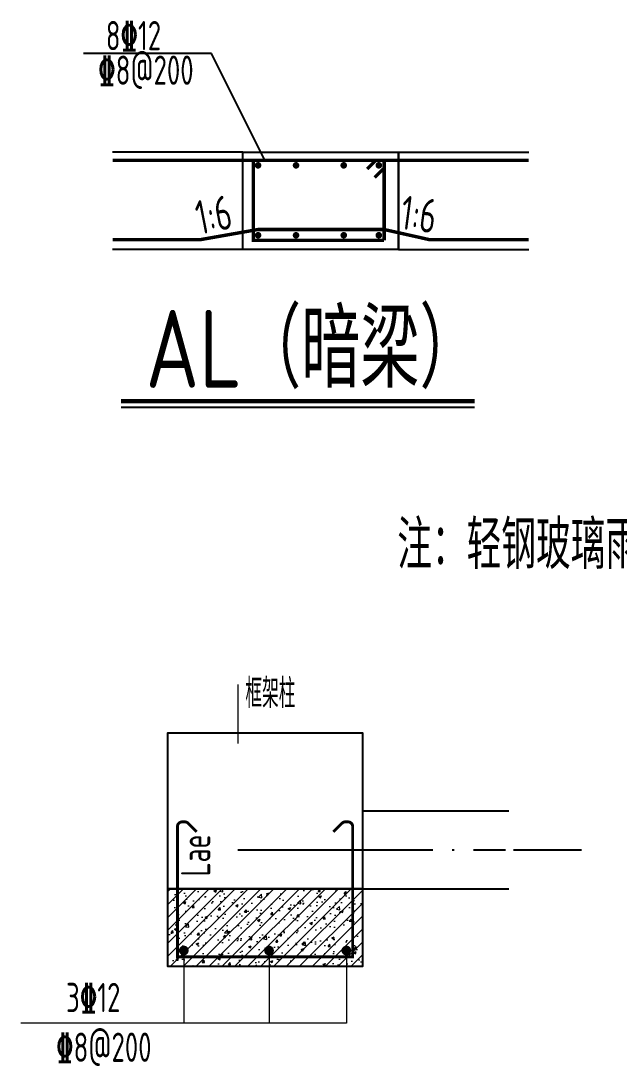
# Model space of a CAD drawing. Extents: x 2506385 to 2810062, y -487803 to -193521.
# Drawn here: x 2660525 to 2666670, y -437670 to -426938 of the extents above; entities that cross this region are included whole.
import ezdxf

# ---------------------------------------------------------------- set-up
doc = ezdxf.new("R2010")
doc.units = 0
doc.header["$LTSCALE"] = 1000
doc.header["$MEASUREMENT"] = 0
doc.linetypes.add('DOTE', pattern=[2.42, 2, -0.2, 0.02, -0.2])
for name, color, linetype in [('10115', 7, 'Continuous'), ('ADIM', 3, 'Continuous'), ('AXIS', 3, 'Continuous'), ('COLUMN', 30, 'Continuous'), ('DIM_SYMB', 3, 'Continuous'), ('DOTE', 252, 'DOTE'), ('PUB_TEXT', 7, 'Continuous'), ('TEXT', 7, 'Continuous'), ('文字', 7, 'Continuous'), ('楼板正筋文字', 7, 'Continuous')]:
    doc.layers.add(name, color=color, linetype=linetype)
doc.layers.add('rein', color=6, linetype='ByLayer', lineweight=18)
doc.layers.add('Z-详图标注', color=3, linetype='Continuous', lineweight=18)
doc.styles.get("Standard").update_dxf_attribs({"font": 'TSSDENG', "width": 0.7, "bigfont": 'TSSDCHN'})
doc.styles.add('tssd', font='tssdeng.shx', dxfattribs={"width": 0.7, "height": 3, "bigfont": '1hztxt.shx'})
doc.styles.add('TSSD_REIN', font='TSSDENG', dxfattribs={"width": 0.8, "bigfont": 'TSSDCHN'})
doc.styles.add('XHJ', font='tssdeng.shx', dxfattribs={"width": 0.8, "bigfont": 'tssdchn.shx'})

msp = doc.modelspace()

# ---------------------------------------------------------------- hatches: boundary and pattern name
at = {"layer": 'Z-详图标注'}
h = msp.add_hatch(dxfattribs=at)
h.set_pattern_fill('钢筋混凝土', color=251, scale=37.5, style=0)
h.set_pattern_definition([(45, (2903615.75, -514879.17), (-66.29126, 66.29126), []), (50, (2903615.75, -514879.17), (268.97257, -23.53205), [28.125, -309.375]), (355, (2903615.75, -514879.17), (-52.03175, 282.07205), [22.5, -247.5]), (100.4514, (2903638.16, -514881.13), (216.94102, 258.53983), [23.90257, -262.9283]), (46.1842, (2903615.75, -514804.17), (400.2154, -62.06963), [42.1875, -464.0625]), (96.6356, (2903649.1, -514809.35), (350.4985, 365.2942), [35.85386, -394.3924]), (351.1842, (2903615.75, -514804.17), (350.4982, 365.2945), [33.75, -371.25]), (21, (2903653.25, -514822.92), (223.84014, -150.98208), [28.125, -309.375]), (326, (2903653.25, -514822.92), (91.24325, 271.93127), [22.5, -247.5]), (71.4514, (2903671.9, -514835.5), (315.08349, 120.94894), [23.90257, -262.9283]), (37.5, (2903615.75, -514879.17), (4.559946, 124.835195), [0, -244.5, 0, -251.25, 0, -248.4375]), (7.5, (2903615.75, -514879.17), (98.65108, 147.90439), [0, -143.25, 0, -238.875, 0, -94.6875]), (327.5, (2903532.12, -514879.17), (200.183414, -8.458077), [0, -93.75, 0, -292.5, 0, -388.125]), (317.5, (2903494.62, -514879.17), (218.69481, 37.53937), [0, -121.875, 0, -194.25, 0, -275.625])])
h.paths.add_polyline_path([(2662433, -436648.3), (2662033, -436648.3), (2662033, -435848.3), (2664033, -435848.3), (2664033, -436648.3), (2663233, -436648.3)])

# ---------------------------------------------------------------- linework, layer by layer
msp.add_line((2661553.4, -430903), (2665185.3, -430903))
at = {"color": 1, "const_width": 35}
for points in [[(2665741, -428369), (2661467, -428369)], [(2664256, -429191), (2662912, -429191), (2662912, -428369), (2664404, -428369)], [(2664169, -428372), (2664081, -428459)], [(2664256, -428369), (2664256, -429191)], [(2664246, -428459), (2664158, -428546)], [(2661467, -429185), (2662363, -429185), (2662959, -429080), (2664257, -429080), (2664257, -429080), (2664726, -429185), (2665741, -429185)]]:
    msp.add_lwpolyline(points, dxfattribs=at)
at = {"color": 1, "const_width": 33.8}
for points in [[(2662944.1, -428421, 1), (2662977.9, -428421, 1)], [(2663334.1, -428421, 1), (2663367.8, -428421, 1)], [(2663824.1, -428421, 1), (2663857.9, -428421, 1)], [(2664184.1, -428421, 1), (2664217.9, -428421, 1)], [(2662944.1, -429139, 1), (2662977.9, -429139, 1)], [(2663334.1, -429139, 1), (2663367.8, -429139, 1)], [(2663824.1, -429139, 1), (2663857.9, -429139, 1)], [(2664184.1, -429139, 1), (2664217.9, -429139, 1)]]:
    msp.add_lwpolyline(points, format="xyb", close=True, dxfattribs=at)
at = {"layer": '10115', "const_width": 45}
msp.add_lwpolyline([(2661552.9, -430841.4), (2665184.7, -430841.4)], dxfattribs=at)
at = {"layer": 'ADIM'}
for p, q in [((2662483, -427273.1), (2661167.8, -427273.1)), ((2663030, -428369), (2662483, -427273.1))]:
    msp.add_line(p, q, dxfattribs=at)
at = {"layer": 'AXIS'}
msp.add_line((2665584.6, -435448.3), (2666283.1, -435448.3), dxfattribs=at)
at = {"layer": 'COLUMN'}
for points in [[(2664033, -435848.3), (2662033, -435848.3), (2662033, -434248.3), (2664033, -434248.3), (2664033, -435848.3), (2663233, -435848.3), (2663233, -435848.3), (2664033, -435848.3), (2664033, -435848.3)], [(2662433, -436648.3), (2662033, -436648.3), (2662033, -435848.3), (2664033, -435848.3), (2664033, -436648.3), (2663233, -436648.3), (2663233, -436648.3), (2662433, -436648.3), (2662433, -436648.3)]]:
    msp.add_lwpolyline(points, close=True, dxfattribs=at)
at = {"layer": 'DIM_SYMB'}
for p, q in [((2664033, -435048.3), (2665536.3, -435048.3)), ((2664033, -435848.3), (2665536.3, -435848.3))]:
    msp.add_line(p, q, dxfattribs=at)
at = {"layer": 'DOTE'}
msp.add_line((2662754.6, -435448.3), (2665500.9, -435448.3), dxfattribs=at)
at = {"layer": 'rein', "color": 1, "const_width": 30}
msp.add_lwpolyline([(2662330.8, -435264.3), (2662243.1, -435176.6, 0.1989124), (2662209.1, -435162.5), (2662181, -435162.5, 0.4142136), (2662133, -435210.5), (2662133, -436548.3), (2663933, -436548.3), (2663933, -435210.5, 0.4142136), (2663885, -435162.5), (2663856.9, -435162.5, 0.1989124), (2663823, -435176.6), (2663735.2, -435264.3)], format="xyb", dxfattribs=at)
at = {"layer": 'rein', "color": 6, "const_width": 50}
for points in [[(2662173, -436483.3, 1), (2662223, -436483.3, 1)], [(2663048.5, -436483.3, 1), (2663098.5, -436483.3, 1)], [(2663048.5, -436483.3, 1), (2663098.5, -436483.3, 1)], [(2663843, -436483.3, 1), (2663893, -436483.3, 1)], [(2663843, -436483.3, 1), (2663893, -436483.3, 1)]]:
    msp.add_lwpolyline(points, format="xyb", close=True, dxfattribs=at)
at = {"layer": 'TEXT', "linetype": 'DOTE'}
for p, q in [((2662804, -428285), (2661467, -428285)), ((2664404, -428285), (2665741, -428285)), ((2664404, -429285), (2664404, -428285)), ((2662804, -429285), (2661467, -429285)), ((2664404, -429285), (2665741, -429285))]:
    msp.add_line(p, q, dxfattribs=at)
msp.add_lwpolyline([(2664404, -428285), (2664404, -429285), (2662804, -429285), (2662804, -428285)], close=True, dxfattribs=at)
at = {"layer": 'Z-详图标注'}
for p, q in [((2662757.1, -434358.1), (2662757.1, -433751.3)), ((2662198, -436483.3), (2662198, -437229.4)), ((2663073.5, -436483.3), (2663073.5, -437229.4)), ((2663868, -436483.3), (2663868, -437229.4)), ((2663868, -437229.4), (2660524.8, -437229.4))]:
    msp.add_line(p, q, dxfattribs=at)

# ---------------------------------------------------------------- texts
at = {"layer": 'PUB_TEXT', "color": 7, "style": 'tssd', "width": 0.75}
msp.add_text('注：轻钢玻璃雨蓬所有预埋锚板及锚筋需设在框架梁或框架柱上，拉杆连接点位置必须设置在主体结构梁或柱上。', height=500, dxfattribs=at).set_placement((2664390.9, -432567.1))
at = {"layer": 'TEXT'}
for s, height, style, width, p in [('8%%13212', 300, 'tssd', 0.7, (2661396.6, -427238.9)), ('%%1328@200', 300, 'tssd', 0.7, (2661318.7, -427593.9)), ('AL（暗梁）', 800, 'TSSD_REIN', 0.8, (2661806.6, -430704.6))]:
    msp.add_text(s, height=height, dxfattribs=dict(at, style=style, width=width)).set_placement(p)
at = {"layer": 'TEXT', "color": 2, "style": 'TSSD_REIN', "width": 0.7}
msp.add_text('Lae', height=300, rotation=90, dxfattribs=at).set_placement((2662469.3, -435722.6))
for s, p in [('3%%13212', (2660988.8, -437115.3)), ('%%1328@200', (2660886.4, -437626.2))]:
    msp.add_text(s, height=300, dxfattribs=at).set_placement(p)
at = {"layer": '文字', "style": 'XHJ', "width": 0.7}
for rotation, p in [(11.10841, (2662359.9, -429135.4, 0)), (352.52914, (2664410, -429073.9, 0))]:
    msp.add_text('1:6', height=350, rotation=rotation, dxfattribs=at).set_placement(p)
at = {"layer": '楼板正筋文字', "width": 0.6}
msp.add_text('框架柱', height=300, dxfattribs=at).set_placement((2662831.3, -433993.1))

doc.saveas('drawing.dxf')
